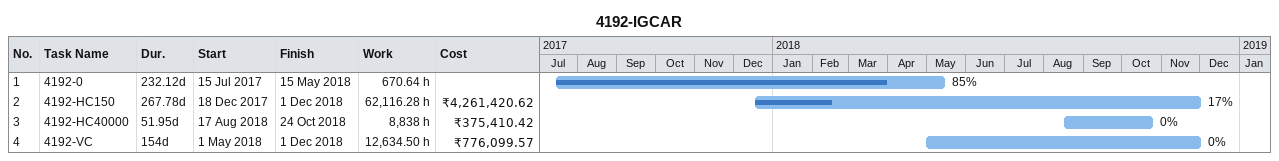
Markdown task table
4192-IGCAR

| ID | Task | Duration | Start | Finish | % complete | Work (h) | Cost (₹) |
|---|---|---|---|---|---|---|---|
| 1 | 4192-0 | 232.12d | 2017-07-15 | 2018-05-15 | 85 | 670.64 |  |
| 2 | 4192-HC150 | 267.78d | 2017-12-18 | 2018-12-01 | 17 | 62116.28 | 4261420.62 |
| 3 | 4192-HC40000 | 51.95d | 2018-08-17 | 2018-10-24 | 0 | 8838 | 375410.42 |
| 4 | 4192-VC | 154d | 2018-05-01 | 2018-12-01 | 0 | 12634.50 | 776099.57 |
